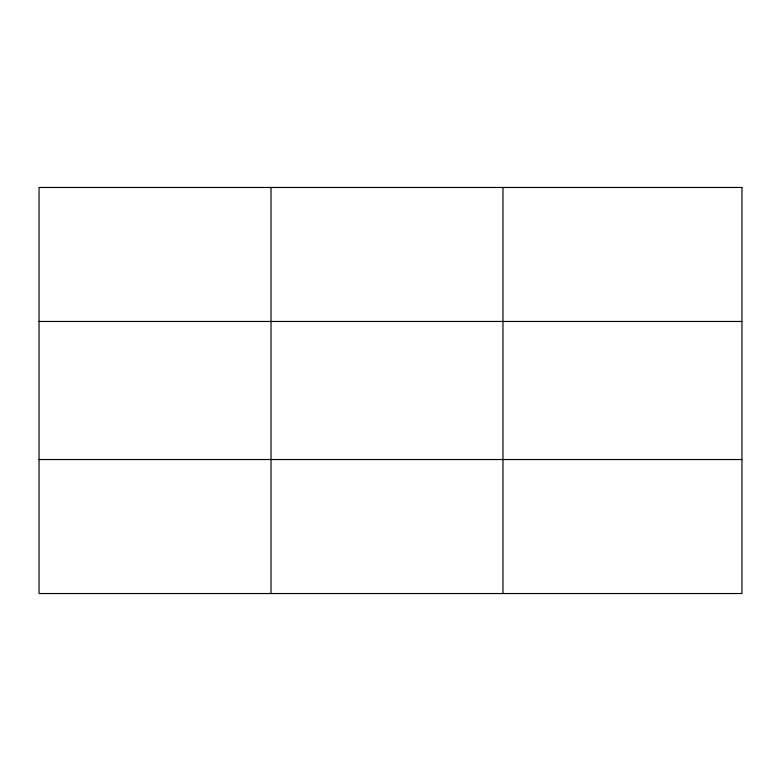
<?xml version="1.0" encoding="UTF-8"?>
<svg xmlns="http://www.w3.org/2000/svg" width="781" height="781" viewBox="0 0 781 781"><rect width="100%" height="100%" fill="white"/><g stroke="black" fill="none" stroke-linecap="round" stroke-linejoin="round"><path stroke-width="1.17" d="M271.007 593.531L271.007 187.469M502.964 593.531L502.964 187.469M39.05 321.469L741.95 321.469M39.05 459.531L741.95 459.531M741.95 187.469L741.95 593.531L39.05 593.531L39.05 187.469L741.95 187.469"/></g></svg>
